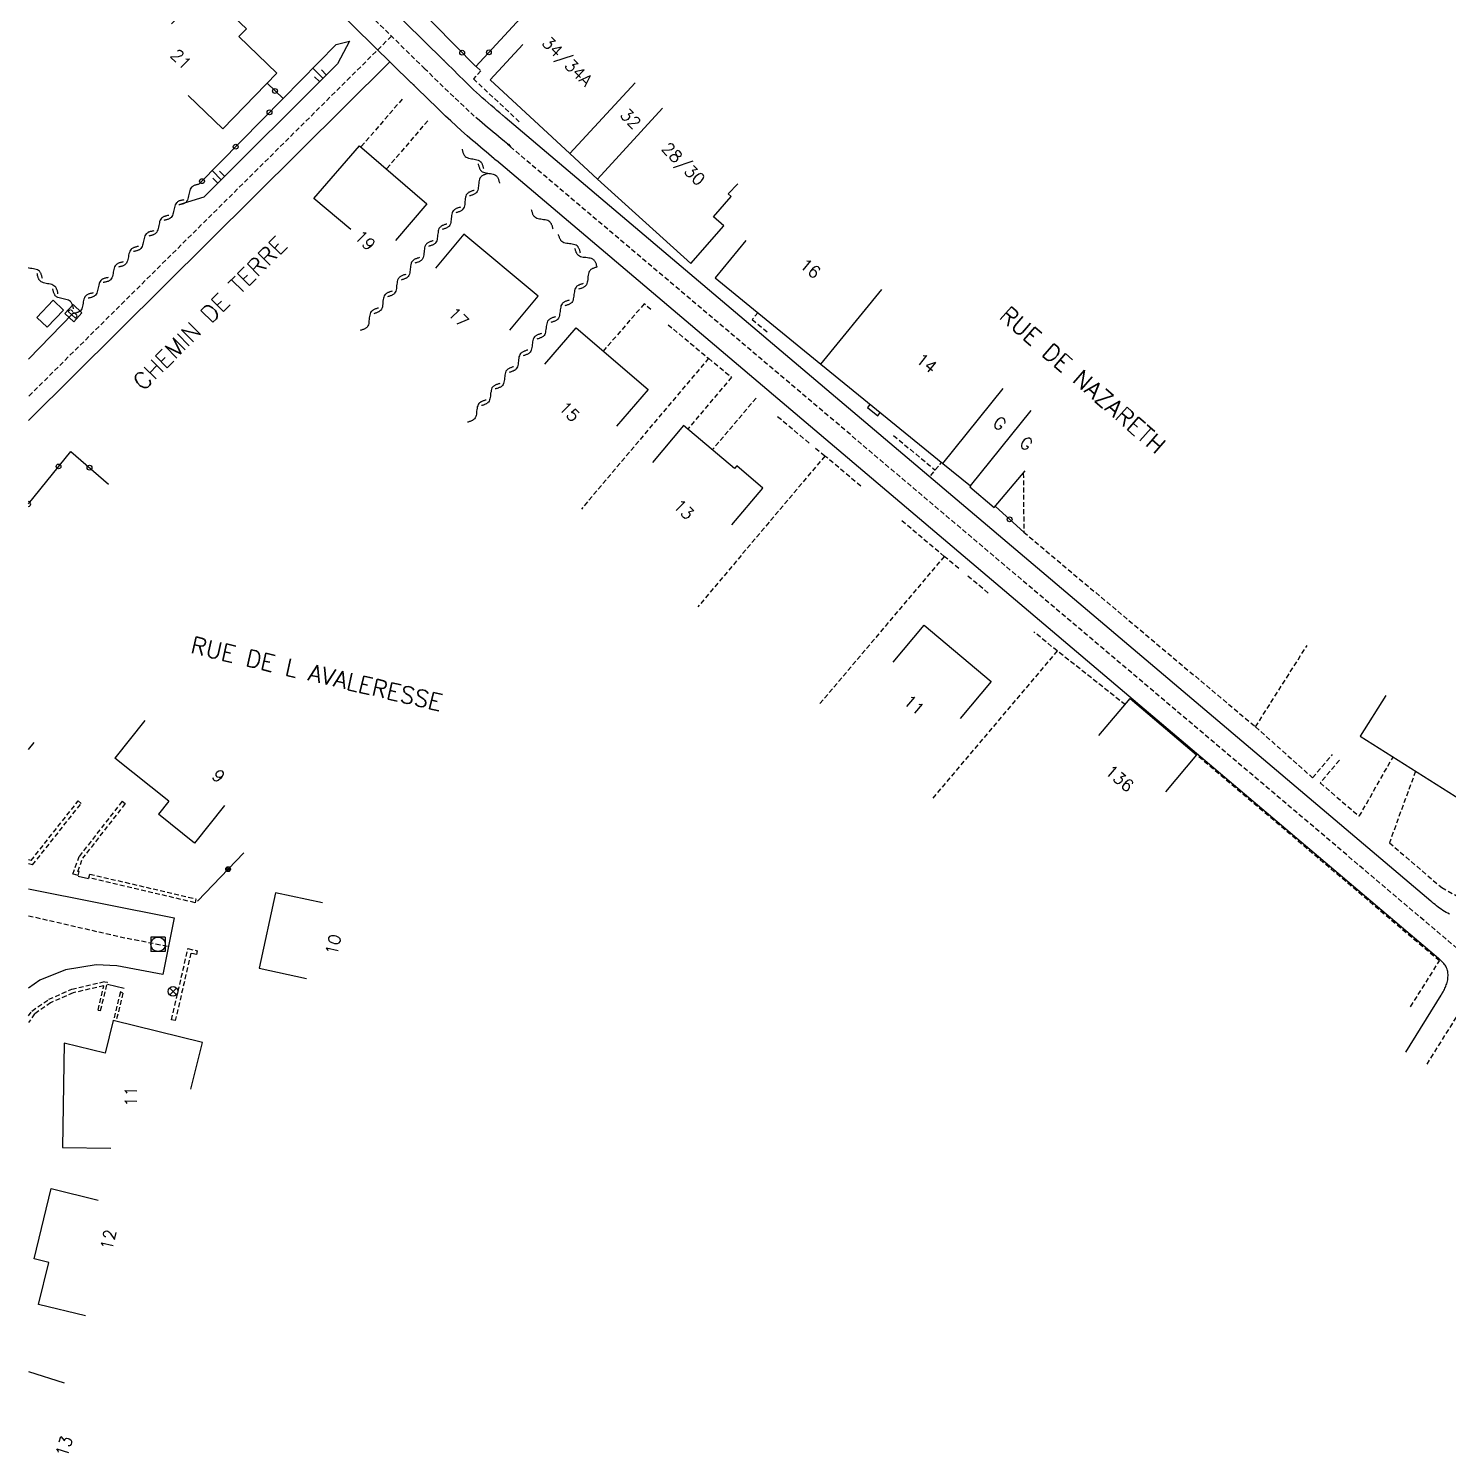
# Model space of a CAD drawing. Header units: millimetres. Extents: x 140000 to 140992, y 128000 to 129000.
# Drawn here: x 140000 to 140147.3, y 128753.3 to 128901.1 of the extents above; entities that cross this region are included whole.
import ezdxf
from ezdxf.enums import TextEntityAlignment as Align

# ---------------------------------------------------------------- set-up
doc = ezdxf.new("R2010")
doc.units = ezdxf.units.MM
doc.linetypes.add('DASHED', pattern=[0.75, 0.5, -0.25])
doc.layers.get('0').update_dxf_attribs({"linetype": 'CONTINUOUS'})
for name, color, linetype in [('W0001', 6, 'DASHED'), ('W0008', 7, 'CONTINUOUS'), ('W0100', 7, 'CONTINUOUS'), ('W0105', 7, 'CONTINUOUS'), ('W0112', 1, 'DASHED'), ('W0211', 2, 'CONTINUOUS'), ('W0310', 3, 'CONTINUOUS'), ('W0322', 7, 'CONTINUOUS'), ('W0420', 7, 'CONTINUOUS'), ('W0469', 7, 'CONTINUOUS'), ('W0471', 7, 'CONTINUOUS'), ('W0989', 7, 'CONTINUOUS'), ('W0991', 7, 'CONTINUOUS'), ('W1102', 7, 'CONTINUOUS')]:
    doc.layers.add(name, color=color, linetype=linetype)
doc.styles.get("Standard").update_dxf_attribs({"font": 'romans.shx', "width": 0.85})

# ---------------------------------------------------------------- blocks, each defined once
blk = doc.blocks.new('T469')
at = {"color": 0, "linetype": 'Continuous', "flags": 128}
for points in [[(-0.35, 0.35), (0.35, -0.35)], [(-0.35, -0.35), (0.35, 0.35)]]:
    blk.add_lwpolyline(points, dxfattribs=at)
at = {"color": 0, "linetype": 'Continuous'}
blk.add_circle((0, 0), 0.5, dxfattribs=at)
blk = doc.blocks.new('T420')
for p, q in [((0.75, 0.75), (-0.75, 0.75)), ((-0.75, 0.75), (-0.75, -0.75)), ((0.75, 0.75), (0.75, -0.75)), ((0.75, -0.75), (-0.75, -0.75))]:
    blk.add_line(p, q)
blk.add_ellipse((0, 0), major_axis=(-0.53, 0.53), ratio=1, start_param=3.926991, end_param=10.210176)
blk = doc.blocks.new('t322o')
at = {"color": 0, "linetype": 'Continuous'}
for radius in [0.25, 0.15]:
    blk.add_circle((0, 0), radius, dxfattribs=at)

msp = doc.modelspace()

# ---------------------------------------------------------------- linework, layer by layer
at = {"layer": 'W0001'}
for p, q in [((140000, 128809.02), (140009.51, 128806.83)), ((140009.51, 128806.83), (140014.54, 128805.84))]:
    msp.add_line(p, q, dxfattribs=at)
for points in [[(140151.09, 128803.2), (140049.69, 128889.09), (140049.92, 128888.97), (140049.89, 128889.01), (140049.89, 128889.02), (140049.86, 128889.06), (140049.84, 128889.07), (140050.02, 128888.83), (140049.77, 128889.08), (140049.78, 128889.07), (140049.72, 128889.12), (140049.59, 128889.21), (140049.34, 128889.41), (140049.06, 128889.64), (140048.78, 128889.88), (140048.5, 128890.12), (140048.22, 128890.35), (140047.94, 128890.59), (140047.64, 128890.84), (140047.36, 128891.06), (140047.08, 128891.3), (140047.08, 128891.3), (140046.8, 128891.55), (140046.25, 128892.02), (140045.74, 128892.49), (140045.19, 128893.01), (140044.64, 128893.52), (140044.13, 128894.01), (140043.55, 128894.55), (140043.03, 128895.04), (140042.5, 128895.57), (140041.95, 128896.1), (140041.42, 128896.63), (140041.39, 128896.66), (140041.31, 128896.75), (140041.25, 128896.79), (140041.22, 128896.82), (140041.19, 128896.85), (140041.16, 128896.88), (140041.13, 128896.91), (140041.11, 128896.92), (140041.06, 128896.95), (140041.06, 128896.95), (140041.13, 128896.9), (140017.67, 128919.98)], [(140037.66, 128900.3), (140000, 128862.91)], [(140170.83, 128834.71), (140145.06, 128793.58)]]:
    msp.add_lwpolyline(points, dxfattribs=at)
at = {"layer": 'W0008'}
for points in [[(140147.44, 128809.18), (140147.27, 128809.27), (140147.09, 128809.36), (140146.91, 128809.46), (140146.75, 128809.57), (140146.58, 128809.69), (140146.41, 128809.8), (140146.25, 128809.92), (140146.09, 128810.05), (140145.94, 128810.17), (140145.78, 128810.3), (140145.75, 128810.33), (140145.72, 128810.35), (140145.69, 128810.37), (140145.67, 128810.4), (140145.64, 128810.42), (140145.61, 128810.45), (140145.59, 128810.47), (140145.56, 128810.49), (140145.53, 128810.52), (140145.5, 128810.54), (140049.47, 128891.86), (140049.45, 128891.88), (140049.42, 128891.91), (140049.39, 128891.92), (140049.38, 128891.95), (140049.34, 128891.97), (140049.33, 128891.99), (140049.3, 128892.01), (140049.27, 128892.03), (140049.25, 128892.05), (140049.22, 128892.08), (140048.91, 128892.34), (140048.61, 128892.59), (140048.3, 128892.86), (140048, 128893.12), (140047.69, 128893.38), (140047.39, 128893.65), (140047.08, 128893.92), (140046.78, 128894.19), (140046.49, 128894.46), (140046.19, 128894.73), (140045.91, 128895.01), (140045.61, 128895.29), (140045.33, 128895.57), (140045.05, 128895.85), (140044.77, 128896.13), (140044.47, 128896.41), (140044.19, 128896.7), (140043.91, 128896.98), (140043.63, 128897.27), (140043.34, 128897.55), (140043.34, 128897.55), (140043.31, 128897.58), (140043.28, 128897.6), (140043.27, 128897.62), (140043.24, 128897.66), (140043.2, 128897.68), (140043.17, 128897.71), (140043.16, 128897.73), (140043.13, 128897.77), (140043.09, 128897.79), (140043.06, 128897.82), (140043.06, 128897.82), (140019.09, 128921.41)], [(140142.92, 128794.86), (140146.56, 128800.77), (140146.56, 128800.77), (140146.58, 128800.79), (140146.59, 128800.81), (140146.61, 128800.84), (140146.63, 128800.87), (140146.64, 128800.89), (140146.66, 128800.92), (140146.67, 128800.95), (140146.69, 128800.97), (140146.7, 128800.99), (140146.72, 128801.02), (140146.72, 128801.02), (140146.78, 128801.13), (140146.84, 128801.25), (140146.91, 128801.36), (140146.95, 128801.48), (140147.02, 128801.59), (140147.06, 128801.72), (140147.11, 128801.84), (140147.16, 128801.96), (140147.19, 128802.09), (140147.22, 128802.22), (140147.25, 128802.36), (140147.27, 128802.5), (140147.28, 128802.64), (140147.3, 128802.79), (140147.3, 128802.93), (140147.28, 128803.07), (140147.27, 128803.21), (140147.24, 128803.34), (140147.2, 128803.48), (140147.14, 128803.6), (140147.14, 128803.6), (140147.09, 128803.7), (140147.05, 128803.78), (140146.99, 128803.87), (140146.92, 128803.95), (140146.86, 128804.04), (140146.78, 128804.12), (140146.7, 128804.2), (140146.64, 128804.27), (140146.56, 128804.34), (140146.49, 128804.42), (140146.47, 128804.44), (140146.45, 128804.45), (140146.44, 128804.47), (140146.41, 128804.49), (140146.39, 128804.51), (140146.38, 128804.52), (140146.36, 128804.54), (140146.34, 128804.55), (140146.33, 128804.57), (140146.31, 128804.59), (140048.55, 128887.39), (140048.52, 128887.41), (140048.5, 128887.43), (140048.47, 128887.45), (140048.45, 128887.47), (140048.42, 128887.48), (140048.41, 128887.51), (140048.39, 128887.52), (140048.36, 128887.55), (140048.34, 128887.56), (140048.31, 128887.59), (140048.03, 128887.82), (140047.75, 128888.06), (140047.47, 128888.3), (140047.19, 128888.54), (140046.91, 128888.77), (140046.63, 128889.02), (140046.34, 128889.26), (140046.06, 128889.49), (140045.78, 128889.73), (140045.5, 128889.98), (140045.5, 128889.98), (140044.94, 128890.48), (140044.38, 128890.99), (140043.83, 128891.51), (140043.28, 128892.02), (140042.74, 128892.54), (140042.19, 128893.07), (140041.64, 128893.59), (140041.11, 128894.12), (140040.56, 128894.65), (140040.03, 128895.18), (140040, 128895.21), (140039.97, 128895.24), (140039.94, 128895.27), (140039.91, 128895.3), (140039.88, 128895.33), (140039.84, 128895.36), (140039.81, 128895.39), (140039.78, 128895.42), (140039.75, 128895.45), (140039.72, 128895.48), (140039.72, 128895.48), (140016.25, 128918.53)], [(140026.41, 128893.83), (140031.92, 128899.44), (140033.31, 128899.8)], [(140000, 128860.41), (140037.5, 128897.65)], [(140004.61, 128871.51), (140000, 128866.77)], [(140000, 128811.82), (140015.13, 128808.78), (140013.94, 128802.9), (140009.15, 128803.82), (140007.02, 128803.92), (140003.84, 128803.41), (140001.18, 128802.32), (140000, 128801.5)]]:
    msp.add_lwpolyline(points, dxfattribs=at)
at = {"layer": 'W0100'}
for p, q in [((140012.08, 128829.28), (140008.96, 128825.37)), ((140014.57, 128820.9), (140008.96, 128825.37)), ((140014.57, 128820.9), (140013.48, 128819.54))]:
    msp.add_line(p, q, dxfattribs=at)
for points in [[(140014.83, 128901.58), (140018.28, 128905.2), (140022.61, 128901.07), (140021.84, 128900.27), (140025.78, 128896.45), (140020.16, 128890.68), (140016.56, 128894.16)], [(140051.28, 128899.43), (140047.89, 128895.76), (140056.16, 128888.12), (140059.05, 128885.45), (140068.72, 128876.72), (140072.16, 128880.62), (140071.08, 128881.56), (140072.92, 128883.66), (140072.59, 128883.95), (140073.59, 128884.98)], [(140033.44, 128880.23), (140029.59, 128883.45), (140034.33, 128888.94), (140041.33, 128882.89), (140038.08, 128879.11)], [(140049.94, 128869.79), (140052.89, 128873.31), (140045.16, 128879.76), (140042.22, 128876.23)], [(140074.42, 128879.09), (140071.25, 128875.23), (140082.2, 128866.27), (140094.86, 128855.95), (140097.75, 128853.65), (140097.67, 128853.52), (140100.19, 128851.37), (140103.42, 128855.19)], [(140002.55, 128872.9), (140003.63, 128871.88), (140001.94, 128870.1), (140000.86, 128871.12), (140002.55, 128872.9)], [(140053.56, 128866.25), (140056.83, 128870.04), (140064.28, 128863.62), (140061.02, 128859.83)], [(140140.83, 128831.89), (140138.16, 128827.66), (140153.94, 128817.68), (140157.52, 128823.34), (140160.95, 128828.71), (140160.95, 128828.71), (140165.69, 128836.16), (140168.28, 128840.4), (140170.06, 128843.27), (140173.11, 128848.08), (140175.95, 128851.31), (140178.78, 128854.49), (140181.86, 128857.93), (140178.13, 128861.27)], [(140072.97, 128849.59), (140076.19, 128853.41), (140073.49, 128855.7), (140073.27, 128855.43), (140067.97, 128859.89), (140064.75, 128856.06)], [(140089.72, 128835.34), (140092.95, 128839.16), (140099.88, 128833.32), (140096.66, 128829.5)], [(140111.06, 128827.73), (140114.3, 128831.55), (140121.2, 128825.7), (140117.97, 128821.88)], [(140000, 128826.26), (140000.59, 128827.01)], [(140020.34, 128820.46), (140017.23, 128816.55), (140013.48, 128819.54)], [(140030.52, 128810.34), (140025.63, 128811.4), (140023.94, 128803.57), (140028.83, 128802.51)], [(140016.85, 128791.01), (140018.04, 128795.86), (140008.78, 128798.14), (140007.94, 128794.74), (140003.69, 128795.8), (140003.54, 128784.95), (140008.54, 128784.88)], [(140005.9, 128767.48), (140001.04, 128768.68), (140002.11, 128773.02), (140000.6, 128773.4), (140002.37, 128780.69), (140007.23, 128779.51)], [(140000, 128761.71), (140003.71, 128760.52)]]:
    msp.add_lwpolyline(points, dxfattribs=at)
at = {"layer": 'W0105'}
for p, q in [((140005.15, 128813.12), (140006.21, 128812.89)), ((140009.91, 128801.46), (140008.19, 128801.89))]:
    msp.add_line(p, q, dxfattribs=at)
msp.add_lwpolyline([(140087.31, 128862.09), (140087.05, 128861.77), (140088.11, 128860.89), (140088.38, 128861.23)], dxfattribs=at)
at = {"layer": 'W0112'}
for p, q in [((140000.27, 128814.74), (140005.15, 128820.93)), ((140005.15, 128820.93), (140005.47, 128820.68)), ((140009.71, 128820.89), (140005.27, 128815.18)), ((140009.71, 128820.89), (140010.02, 128820.65)), ((140000.43, 128814.29), (140005.47, 128820.68)), ((140010.02, 128820.65), (140005.62, 128814.99)), ((140000.27, 128814.74), (140000, 128814.8)), ((140000.43, 128814.29), (140000, 128814.39)), ((140005.16, 128813.2), (140005.26, 128813.59)), ((140006.27, 128812.95), (140006.36, 128813.34)), ((140017.28, 128810.37), (140006.27, 128812.95)), ((140014.84, 128798.22), (140016.55, 128805.6)), ((140016.55, 128805.6), (140017.51, 128805.38)), ((140004.49, 128801.39), (140007.91, 128802.18)), ((140007.22, 128799.23), (140007.83, 128801.75)), ((140007.93, 128802.17), (140008.2, 128802.11)), ((140009.53, 128801.1), (140008.8, 128798.13)), ((140009.8, 128800.97), (140009.09, 128798.06)), ((140009.8, 128800.97), (140009.53, 128801.1))]:
    msp.add_line(p, q, dxfattribs=at)
for points in [[(140046.49, 128897.12), (140046.92, 128896.7), (140046.17, 128895.87), (140046.17, 128895.87), (140050.95, 128891.4)], [(140038.77, 128893.77), (140034.49, 128888.8)], [(140041.42, 128891.52), (140037.13, 128886.52)], [(140064.58, 128871.94), (140063.88, 128872.52), (140059.64, 128867.62)], [(140075.7, 128871.61), (140075.09, 128870.89), (140076.72, 128869.55)], [(140066.36, 128870.36), (140070.56, 128866.87), (140070.56, 128866.87), (140072.95, 128864.91), (140068.41, 128859.52)], [(140070.56, 128866.87), (140057.38, 128851.23)], [(140075.49, 128862.74), (140070.95, 128857.37)], [(140080.99, 128858.08), (140077.56, 128860.95)], [(140089.75, 128858.86), (140094.08, 128855.27)], [(140082.64, 128856.73), (140069.44, 128841.07)], [(140086.36, 128853.59), (140082.64, 128856.73), (140082.64, 128856.73), (140081.59, 128857.55)], [(140093.61, 128854.7), (140094.72, 128856.05)], [(140103.22, 128854.95), (140103.27, 128848.82), (140127.31, 128828.62), (140127.31, 128828.62), (140133.24, 128823.33), (140135.3, 128825.76)], [(140096.53, 128845.05), (140095.02, 128846.31), (140095.02, 128846.31), (140090.59, 128850.02)], [(140095.02, 128846.31), (140082.11, 128831.02)], [(140099.58, 128842.51), (140097.34, 128844.37)], [(140113.81, 128830.9), (140106.74, 128836.5), (140106.74, 128836.5), (140104.31, 128838.48)], [(140106.74, 128836.5), (140093.83, 128821.22)], [(140127.31, 128828.62), (140132.66, 128837.07)], [(140143.41, 128799.57), (140146.39, 128804.33), (140121.2, 128825.7)], [(140136.02, 128825.15), (140134.03, 128822.8), (140138.08, 128819.34), (140141.58, 128825.49)], [(140143.92, 128824.01), (140141.2, 128816.59), (140146.63, 128811.93), (140149.27, 128810.47), (140150.78, 128812.68)], [(140005.16, 128813.2), (140004.6, 128813.33), (140005.27, 128815.18)], [(140005.26, 128813.59), (140005.13, 128813.62), (140005.62, 128814.99)], [(140006.36, 128813.34), (140017.37, 128810.76), (140017.28, 128810.37)], [(140016.85, 128805.12), (140015.23, 128798.13), (140014.84, 128798.22)], [(140017.51, 128805.38), (140017.42, 128804.99), (140016.85, 128805.12)], [(140007.83, 128801.75), (140004.62, 128801.01), (140002.3, 128799.99), (140000.64, 128798.83), (140000, 128797.93)], [(140007.22, 128799.23), (140007.48, 128799.17), (140008.2, 128802.11)], [(140000, 128798.61), (140000.36, 128799.12), (140002.1, 128800.34), (140004.49, 128801.39)]]:
    msp.add_lwpolyline(points, dxfattribs=at)
at = {"layer": 'W0211'}
for points in [[(140033.31, 128899.8), (140032.05, 128897.45), (140018.2, 128883.59), (140015.59, 128882.79)], [(140030.55, 128895.94), (140029.53, 128896.95)], [(140030.89, 128896.29), (140030.39, 128896.8)], [(140030.19, 128895.59), (140029.69, 128896.09)], [(140020, 128885.4), (140019.08, 128886.32)], [(140020.36, 128885.75), (140019.83, 128886.28)], [(140019.66, 128885.05), (140019.13, 128885.58)]]:
    msp.add_lwpolyline(points, dxfattribs=at)
at = {"layer": 'W0310'}
for points in [[(140044.99, 128888.58), (140045, 128888.51), (140045.02, 128888.43), (140045.03, 128888.36), (140045.06, 128888.29), (140045.08, 128888.22), (140045.11, 128888.15), (140045.13, 128888.09), (140045.16, 128888.02), (140045.19, 128887.97), (140045.24, 128887.91), (140045.27, 128887.87), (140045.31, 128887.82), (140045.42, 128887.75), (140045.53, 128887.7), (140045.67, 128887.65), (140045.81, 128887.62), (140045.95, 128887.59), (140046.09, 128887.57), (140046.25, 128887.55), (140046.39, 128887.52), (140046.53, 128887.48), (140046.66, 128887.45), (140046.78, 128887.38), (140046.88, 128887.31), (140046.92, 128887.27), (140046.95, 128887.22), (140047, 128887.16), (140047.03, 128887.11), (140047.06, 128887.05), (140047.08, 128886.98), (140047.11, 128886.91), (140047.13, 128886.85), (140047.14, 128886.78), (140047.17, 128886.71), (140047.19, 128886.63), (140047.2, 128886.56)], [(140047.66, 128886.05), (140047.58, 128886.02), (140047.52, 128886.01), (140047.44, 128885.98), (140047.38, 128885.95), (140047.31, 128885.93), (140047.24, 128885.91), (140047.17, 128885.87), (140047.13, 128885.84), (140047.06, 128885.8), (140047.02, 128885.77), (140046.97, 128885.73), (140046.92, 128885.68), (140046.84, 128885.56), (140046.8, 128885.45), (140046.77, 128885.32), (140046.74, 128885.18), (140046.72, 128885.03), (140046.7, 128884.88), (140046.69, 128884.73), (140046.67, 128884.59), (140046.66, 128884.45), (140046.63, 128884.32), (140046.56, 128884.2), (140046.5, 128884.09), (140046.45, 128884.05), (140046.41, 128884.01), (140046.36, 128883.97), (140046.3, 128883.93), (140046.25, 128883.9), (140046.19, 128883.87), (140046.11, 128883.84), (140046.05, 128883.81), (140045.99, 128883.79), (140045.91, 128883.77), (140045.84, 128883.74), (140045.77, 128883.72)], [(140046.66, 128887.06), (140046.67, 128886.99), (140046.69, 128886.91), (140046.72, 128886.84), (140046.74, 128886.77), (140046.75, 128886.71), (140046.78, 128886.64), (140046.8, 128886.58), (140046.83, 128886.52), (140046.86, 128886.46), (140046.91, 128886.41), (140046.94, 128886.36), (140046.99, 128886.31), (140047.08, 128886.24), (140047.2, 128886.18), (140047.33, 128886.14), (140047.47, 128886.11), (140047.61, 128886.08), (140047.77, 128886.05), (140047.92, 128886.04), (140048.06, 128886.01), (140048.2, 128885.98), (140048.33, 128885.94), (140048.45, 128885.87), (140048.55, 128885.8), (140048.59, 128885.76), (140048.63, 128885.71), (140048.67, 128885.66), (140048.7, 128885.6), (140048.74, 128885.54), (140048.75, 128885.48), (140048.78, 128885.41), (140048.8, 128885.34), (140048.81, 128885.27), (140048.84, 128885.2), (140048.86, 128885.12), (140048.88, 128885.05)], [(140017.69, 128884.94), (140017.61, 128884.91), (140017.55, 128884.91), (140017.47, 128884.89), (140017.39, 128884.87), (140017.33, 128884.85), (140017.27, 128884.83), (140017.19, 128884.8), (140017.13, 128884.78), (140017.08, 128884.75), (140017.02, 128884.71), (140016.97, 128884.67), (140016.92, 128884.63), (140016.84, 128884.53), (140016.78, 128884.42), (140016.74, 128884.29), (140016.7, 128884.16), (140016.67, 128884.01), (140016.64, 128883.86), (140016.61, 128883.72), (140016.58, 128883.57), (140016.55, 128883.44), (140016.5, 128883.3), (140016.44, 128883.2), (140016.36, 128883.09), (140016.31, 128883.05), (140016.27, 128883.02), (140016.2, 128882.98), (140016.16, 128882.95), (140016.09, 128882.92), (140016.02, 128882.9), (140015.95, 128882.87), (140015.89, 128882.86), (140015.81, 128882.84), (140015.74, 128882.82), (140015.67, 128882.8), (140015.59, 128882.79)], [(140016.13, 128883.33), (140016.05, 128883.3), (140015.99, 128883.3), (140015.91, 128883.28), (140015.83, 128883.26), (140015.77, 128883.24), (140015.7, 128883.22), (140015.63, 128883.2), (140015.56, 128883.17), (140015.52, 128883.14), (140015.45, 128883.1), (140015.41, 128883.06), (140015.36, 128883.02), (140015.28, 128882.92), (140015.22, 128882.81), (140015.17, 128882.68), (140015.14, 128882.54), (140015.11, 128882.4), (140015.08, 128882.25), (140015.05, 128882.1), (140015.02, 128881.95), (140014.99, 128881.82), (140014.94, 128881.69), (140014.88, 128881.58), (140014.8, 128881.48), (140014.75, 128881.44), (140014.7, 128881.4), (140014.64, 128881.37), (140014.59, 128881.34), (140014.53, 128881.3), (140014.45, 128881.28), (140014.39, 128881.27), (140014.33, 128881.24), (140014.25, 128881.23), (140014.17, 128881.21), (140014.11, 128881.2), (140014.03, 128881.18)], [(140046.24, 128884.3), (140046.16, 128884.28), (140046.09, 128884.27), (140046.02, 128884.24), (140045.95, 128884.21), (140045.89, 128884.19), (140045.81, 128884.16), (140045.75, 128884.13), (140045.7, 128884.1), (140045.64, 128884.06), (140045.59, 128884.02), (140045.55, 128883.98), (140045.5, 128883.94), (140045.42, 128883.83), (140045.38, 128883.7), (140045.34, 128883.58), (140045.31, 128883.43), (140045.3, 128883.29), (140045.28, 128883.13), (140045.27, 128882.98), (140045.27, 128882.84), (140045.24, 128882.7), (140045.2, 128882.57), (140045.14, 128882.45), (140045.08, 128882.34), (140045.03, 128882.3), (140044.99, 128882.26), (140044.94, 128882.22), (140044.88, 128882.18), (140044.83, 128882.15), (140044.77, 128882.12), (140044.69, 128882.09), (140044.63, 128882.07), (140044.56, 128882.05), (140044.49, 128882.02), (140044.42, 128882), (140044.34, 128881.98)], [(140014.55, 128881.71), (140014.47, 128881.7), (140014.41, 128881.68), (140014.33, 128881.66), (140014.25, 128881.64), (140014.19, 128881.62), (140014.13, 128881.6), (140014.06, 128881.58), (140014, 128881.55), (140013.95, 128881.52), (140013.89, 128881.49), (140013.84, 128881.45), (140013.8, 128881.41), (140013.72, 128881.32), (140013.66, 128881.2), (140013.61, 128881.08), (140013.58, 128880.94), (140013.55, 128880.8), (140013.52, 128880.65), (140013.49, 128880.5), (140013.45, 128880.35), (140013.41, 128880.21), (140013.36, 128880.09), (140013.3, 128879.97), (140013.22, 128879.87), (140013.17, 128879.83), (140013.13, 128879.79), (140013.06, 128879.76), (140013.02, 128879.73), (140012.95, 128879.7), (140012.89, 128879.67), (140012.83, 128879.65), (140012.75, 128879.63), (140012.69, 128879.61), (140012.61, 128879.59), (140012.55, 128879.58), (140012.47, 128879.56)], [(140044.81, 128882.55), (140044.74, 128882.53), (140044.67, 128882.52), (140044.59, 128882.49), (140044.53, 128882.46), (140044.47, 128882.44), (140044.39, 128882.41), (140044.33, 128882.38), (140044.28, 128882.35), (140044.22, 128882.31), (140044.17, 128882.27), (140044.13, 128882.23), (140044.08, 128882.19), (140044, 128882.07), (140043.95, 128881.96), (140043.92, 128881.83), (140043.89, 128881.69), (140043.88, 128881.54), (140043.86, 128881.39), (140043.84, 128881.24), (140043.83, 128881.1), (140043.81, 128880.96), (140043.78, 128880.83), (140043.72, 128880.7), (140043.66, 128880.6), (140043.61, 128880.55), (140043.56, 128880.52), (140043.52, 128880.48), (140043.45, 128880.44), (140043.41, 128880.41), (140043.34, 128880.37), (140043.27, 128880.35), (140043.2, 128880.33), (140043.14, 128880.3), (140043.06, 128880.28), (140043, 128880.26), (140042.92, 128880.23)], [(140054.44, 128880.28), (140054.42, 128880.35), (140054.41, 128880.43), (140054.38, 128880.5), (140054.36, 128880.57), (140054.33, 128880.64), (140054.31, 128880.7), (140054.28, 128880.77), (140054.25, 128880.83), (140054.22, 128880.88), (140054.17, 128880.94), (140054.14, 128880.98), (140054.09, 128881.03), (140053.99, 128881.1), (140053.88, 128881.16), (140053.75, 128881.2), (140053.61, 128881.23), (140053.45, 128881.26), (140053.31, 128881.28), (140053.16, 128881.3), (140053.02, 128881.33), (140052.88, 128881.36), (140052.75, 128881.4), (140052.63, 128881.46), (140052.53, 128881.53), (140052.49, 128881.58), (140052.45, 128881.62), (140052.41, 128881.68), (140052.38, 128881.73), (140052.34, 128881.8), (140052.33, 128881.86), (140052.3, 128881.93), (140052.28, 128881.99), (140052.27, 128882.06), (140052.24, 128882.13), (140052.22, 128882.21), (140052.2, 128882.28)], [(140012.99, 128880.1), (140012.91, 128880.08), (140012.84, 128880.07), (140012.77, 128880.05), (140012.69, 128880.03), (140012.63, 128880.02), (140012.56, 128879.99), (140012.49, 128879.97), (140012.42, 128879.95), (140012.38, 128879.91), (140012.31, 128879.87), (140012.27, 128879.84), (140012.22, 128879.8), (140012.14, 128879.7), (140012.08, 128879.59), (140012.03, 128879.45), (140012, 128879.32), (140011.97, 128879.17), (140011.94, 128879.02), (140011.91, 128878.88), (140011.88, 128878.73), (140011.84, 128878.6), (140011.8, 128878.47), (140011.74, 128878.36), (140011.66, 128878.26), (140011.61, 128878.22), (140011.56, 128878.18), (140011.5, 128878.14), (140011.45, 128878.11), (140011.39, 128878.09), (140011.31, 128878.06), (140011.25, 128878.04), (140011.19, 128878.02), (140011.11, 128878), (140011.03, 128877.98), (140010.97, 128877.97), (140010.89, 128877.95)], [(140043.41, 128880.81), (140043.33, 128880.79), (140043.27, 128880.77), (140043.19, 128880.75), (140043.13, 128880.72), (140043.06, 128880.7), (140042.99, 128880.67), (140042.92, 128880.64), (140042.88, 128880.61), (140042.81, 128880.57), (140042.77, 128880.53), (140042.72, 128880.49), (140042.67, 128880.45), (140042.59, 128880.33), (140042.55, 128880.21), (140042.52, 128880.09), (140042.49, 128879.94), (140042.47, 128879.8), (140042.45, 128879.64), (140042.44, 128879.49), (140042.42, 128879.35), (140042.39, 128879.21), (140042.36, 128879.08), (140042.3, 128878.96), (140042.24, 128878.85), (140042.19, 128878.8), (140042.14, 128878.77), (140042.09, 128878.73), (140042.03, 128878.69), (140041.99, 128878.66), (140041.92, 128878.62), (140041.84, 128878.6), (140041.78, 128878.58), (140041.72, 128878.55), (140041.64, 128878.53), (140041.58, 128878.51), (140041.5, 128878.48)], [(140041.99, 128879.07), (140041.91, 128879.05), (140041.84, 128879.02), (140041.78, 128879.01), (140041.7, 128878.98), (140041.64, 128878.95), (140041.56, 128878.92), (140041.5, 128878.89), (140041.45, 128878.86), (140041.39, 128878.82), (140041.34, 128878.78), (140041.3, 128878.74), (140041.25, 128878.7), (140041.19, 128878.6), (140041.14, 128878.48), (140041.09, 128878.34), (140041.08, 128878.2), (140041.06, 128878.05), (140041.05, 128877.91), (140041.03, 128877.76), (140041.02, 128877.61), (140040.99, 128877.47), (140040.95, 128877.34), (140040.89, 128877.21), (140040.83, 128877.11), (140040.78, 128877.06), (140040.74, 128877.02), (140040.69, 128876.98), (140040.63, 128876.95), (140040.58, 128876.91), (140040.52, 128876.88), (140040.44, 128876.86), (140040.38, 128876.84), (140040.31, 128876.81), (140040.24, 128876.79), (140040.17, 128876.77), (140040.09, 128876.74)], [(140057.28, 128877.8), (140057.25, 128877.87), (140057.25, 128877.95), (140057.22, 128878.02), (140057.19, 128878.09), (140057.17, 128878.16), (140057.14, 128878.22), (140057.11, 128878.28), (140057.08, 128878.34), (140057.05, 128878.4), (140057.02, 128878.45), (140056.97, 128878.5), (140056.92, 128878.54), (140056.81, 128878.61), (140056.69, 128878.66), (140056.56, 128878.7), (140056.42, 128878.73), (140056.28, 128878.74), (140056.13, 128878.76), (140055.99, 128878.78), (140055.84, 128878.8), (140055.7, 128878.83), (140055.56, 128878.87), (140055.45, 128878.92), (140055.34, 128878.99), (140055.3, 128879.03), (140055.25, 128879.09), (140055.22, 128879.13), (140055.19, 128879.2), (140055.16, 128879.25), (140055.13, 128879.31), (140055.09, 128879.38), (140055.08, 128879.45), (140055.05, 128879.52), (140055.03, 128879.59), (140055, 128879.66), (140054.99, 128879.73)], [(140011.42, 128878.49), (140011.34, 128878.47), (140011.28, 128878.46), (140011.2, 128878.45), (140011.13, 128878.42), (140011.06, 128878.41), (140011, 128878.38), (140010.92, 128878.36), (140010.88, 128878.34), (140010.81, 128878.3), (140010.75, 128878.27), (140010.7, 128878.23), (140010.66, 128878.19), (140010.58, 128878.09), (140010.52, 128877.98), (140010.47, 128877.84), (140010.42, 128877.7), (140010.39, 128877.56), (140010.38, 128877.41), (140010.34, 128877.27), (140010.31, 128877.12), (140010.27, 128876.98), (140010.22, 128876.85), (140010.16, 128876.74), (140010.08, 128876.64), (140010.03, 128876.6), (140009.99, 128876.56), (140009.92, 128876.53), (140009.88, 128876.5), (140009.81, 128876.48), (140009.75, 128876.45), (140009.69, 128876.43), (140009.61, 128876.41), (140009.55, 128876.39), (140009.47, 128876.37), (140009.41, 128876.36), (140009.33, 128876.34)], [(140040.56, 128877.32), (140040.49, 128877.3), (140040.42, 128877.28), (140040.34, 128877.26), (140040.28, 128877.23), (140040.22, 128877.2), (140040.14, 128877.18), (140040.08, 128877.15), (140040.03, 128877.12), (140039.97, 128877.08), (140039.92, 128877.04), (140039.88, 128877), (140039.83, 128876.95), (140039.75, 128876.84), (140039.7, 128876.73), (140039.67, 128876.59), (140039.64, 128876.45), (140039.63, 128876.3), (140039.61, 128876.16), (140039.59, 128876.01), (140039.58, 128875.87), (140039.56, 128875.73), (140039.53, 128875.59), (140039.47, 128875.48), (140039.41, 128875.37), (140039.36, 128875.32), (140039.31, 128875.28), (140039.27, 128875.24), (140039.2, 128875.2), (140039.16, 128875.17), (140039.09, 128875.14), (140039.02, 128875.11), (140038.95, 128875.09), (140038.89, 128875.06), (140038.81, 128875.04), (140038.75, 128875.02), (140038.67, 128874.99)], [(140059, 128876.35), (140058.97, 128876.42), (140058.95, 128876.5), (140058.94, 128876.57), (140058.92, 128876.64), (140058.89, 128876.7), (140058.86, 128876.77), (140058.83, 128876.84), (140058.8, 128876.89), (140058.77, 128876.95), (140058.74, 128877), (140058.69, 128877.05), (140058.64, 128877.09), (140058.55, 128877.17), (140058.42, 128877.22), (140058.28, 128877.25), (140058.14, 128877.28), (140058, 128877.3), (140057.84, 128877.32), (140057.7, 128877.34), (140057.56, 128877.35), (140057.42, 128877.38), (140057.28, 128877.41), (140057.17, 128877.47), (140057.06, 128877.54), (140057.02, 128877.58), (140056.97, 128877.63), (140056.94, 128877.68), (140056.91, 128877.74), (140056.88, 128877.8), (140056.84, 128877.86), (140056.81, 128877.93), (140056.8, 128877.99), (140056.77, 128878.06), (140056.75, 128878.13), (140056.72, 128878.21), (140056.7, 128878.28)], [(140001.44, 128875.14), (140001.42, 128875.21), (140001.41, 128875.29), (140001.39, 128875.36), (140001.38, 128875.44), (140001.36, 128875.5), (140001.33, 128875.57), (140001.31, 128875.63), (140001.28, 128875.7), (140001.25, 128875.76), (140001.22, 128875.81), (140001.19, 128875.86), (140001.14, 128875.91), (140001.05, 128875.98), (140000.92, 128876.05), (140000.8, 128876.09), (140000.66, 128876.13), (140000.52, 128876.16), (140000.36, 128876.19), (140000.22, 128876.21), (140000.08, 128876.24), (140000, 128876.26)], [(140003.06, 128873.57), (140003.05, 128873.64), (140003.03, 128873.72), (140003.02, 128873.79), (140003, 128873.86), (140002.97, 128873.93), (140002.95, 128874), (140002.92, 128874.06), (140002.89, 128874.12), (140002.86, 128874.19), (140002.83, 128874.24), (140002.8, 128874.29), (140002.75, 128874.34), (140002.64, 128874.41), (140002.53, 128874.47), (140002.41, 128874.52), (140002.27, 128874.55), (140002.11, 128874.59), (140001.97, 128874.61), (140001.83, 128874.64), (140001.69, 128874.67), (140001.55, 128874.71), (140001.42, 128874.76), (140001.3, 128874.82), (140001.2, 128874.9), (140001.16, 128874.95), (140001.13, 128874.99), (140001.09, 128875.05), (140001.06, 128875.11), (140001.03, 128875.17), (140001.02, 128875.23), (140000.99, 128875.3), (140000.97, 128875.37), (140000.95, 128875.45), (140000.94, 128875.52), (140000.92, 128875.59), (140000.91, 128875.66)], [(140009.84, 128876.87), (140009.77, 128876.86), (140009.7, 128876.84), (140009.63, 128876.83), (140009.56, 128876.81), (140009.49, 128876.79), (140009.42, 128876.77), (140009.34, 128876.75), (140009.28, 128876.72), (140009.24, 128876.69), (140009.17, 128876.66), (140009.13, 128876.62), (140009.08, 128876.58), (140009, 128876.48), (140008.94, 128876.37), (140008.89, 128876.23), (140008.86, 128876.1), (140008.83, 128875.95), (140008.8, 128875.8), (140008.77, 128875.66), (140008.74, 128875.52), (140008.7, 128875.37), (140008.66, 128875.24), (140008.59, 128875.13), (140008.52, 128875.03), (140008.47, 128874.99), (140008.42, 128874.95), (140008.36, 128874.91), (140008.31, 128874.88), (140008.25, 128874.86), (140008.17, 128874.84), (140008.11, 128874.81), (140008.05, 128874.8), (140007.97, 128874.77), (140007.89, 128874.76), (140007.83, 128874.74), (140007.75, 128874.73)], [(140039.14, 128875.58), (140039.06, 128875.55), (140039, 128875.53), (140038.94, 128875.52), (140038.86, 128875.49), (140038.8, 128875.46), (140038.72, 128875.43), (140038.66, 128875.4), (140038.61, 128875.37), (140038.55, 128875.33), (140038.5, 128875.29), (140038.45, 128875.25), (140038.41, 128875.2), (140038.34, 128875.11), (140038.3, 128874.98), (140038.25, 128874.85), (140038.24, 128874.71), (140038.22, 128874.56), (140038.2, 128874.41), (140038.19, 128874.27), (140038.17, 128874.12), (140038.14, 128873.98), (140038.11, 128873.84), (140038.05, 128873.72), (140037.99, 128873.62), (140037.94, 128873.57), (140037.89, 128873.53), (140037.84, 128873.49), (140037.78, 128873.45), (140037.74, 128873.42), (140037.67, 128873.39), (140037.59, 128873.37), (140037.53, 128873.34), (140037.47, 128873.32), (140037.39, 128873.3), (140037.33, 128873.27), (140037.25, 128873.25)], [(140059, 128876.35), (140058.92, 128876.33), (140058.86, 128876.31), (140058.8, 128876.29), (140058.72, 128876.27), (140058.66, 128876.24), (140058.58, 128876.21), (140058.52, 128876.18), (140058.47, 128876.15), (140058.41, 128876.12), (140058.36, 128876.08), (140058.31, 128876.04), (140058.27, 128875.99), (140058.19, 128875.89), (140058.14, 128875.77), (140058.09, 128875.63), (140058.08, 128875.49), (140058.05, 128875.34), (140058.03, 128875.2), (140058.02, 128875.05), (140057.99, 128874.89), (140057.97, 128874.77), (140057.94, 128874.63), (140057.89, 128874.51), (140057.81, 128874.41), (140057.77, 128874.36), (140057.72, 128874.32), (140057.67, 128874.28), (140057.61, 128874.25), (140057.56, 128874.22), (140057.5, 128874.19), (140057.42, 128874.16), (140057.36, 128874.13), (140057.3, 128874.11), (140057.22, 128874.09), (140057.16, 128874.07), (140057.08, 128874.05)], [(140008.28, 128875.27), (140008.2, 128875.24), (140008.14, 128875.23), (140008.06, 128875.22), (140007.99, 128875.2), (140007.92, 128875.18), (140007.86, 128875.16), (140007.78, 128875.13), (140007.72, 128875.11), (140007.67, 128875.08), (140007.61, 128875.04), (140007.56, 128875), (140007.52, 128874.96), (140007.44, 128874.86), (140007.38, 128874.75), (140007.33, 128874.62), (140007.3, 128874.48), (140007.27, 128874.34), (140007.24, 128874.19), (140007.2, 128874.05), (140007.17, 128873.9), (140007.14, 128873.77), (140007.09, 128873.63), (140007.03, 128873.52), (140006.95, 128873.42), (140006.91, 128873.38), (140006.86, 128873.34), (140006.8, 128873.3), (140006.75, 128873.27), (140006.69, 128873.25), (140006.61, 128873.23), (140006.55, 128873.2), (140006.49, 128873.19), (140006.41, 128873.16), (140006.33, 128873.15), (140006.27, 128873.13), (140006.19, 128873.12)], [(140057.56, 128874.62), (140057.49, 128874.61), (140057.41, 128874.58), (140057.34, 128874.56), (140057.27, 128874.54), (140057.2, 128874.52), (140057.14, 128874.48), (140057.08, 128874.46), (140057.02, 128874.43), (140056.95, 128874.39), (140056.91, 128874.35), (140056.86, 128874.31), (140056.81, 128874.27), (140056.75, 128874.16), (140056.7, 128874.05), (140056.66, 128873.91), (140056.64, 128873.77), (140056.61, 128873.62), (140056.59, 128873.48), (140056.58, 128873.33), (140056.56, 128873.18), (140056.53, 128873.04), (140056.5, 128872.91), (140056.44, 128872.78), (140056.38, 128872.68), (140056.33, 128872.63), (140056.28, 128872.59), (140056.24, 128872.55), (140056.17, 128872.52), (140056.13, 128872.49), (140056.06, 128872.46), (140055.99, 128872.43), (140055.92, 128872.41), (140055.86, 128872.38), (140055.78, 128872.36), (140055.72, 128872.34), (140055.64, 128872.32)], [(140004.67, 128872.01), (140004.66, 128872.08), (140004.64, 128872.16), (140004.63, 128872.23), (140004.61, 128872.3), (140004.58, 128872.37), (140004.56, 128872.43), (140004.53, 128872.49), (140004.5, 128872.55), (140004.47, 128872.62), (140004.44, 128872.67), (140004.41, 128872.72), (140004.36, 128872.77), (140004.27, 128872.84), (140004.14, 128872.91), (140004.02, 128872.95), (140003.88, 128872.98), (140003.74, 128873.02), (140003.59, 128873.05), (140003.45, 128873.08), (140003.31, 128873.11), (140003.17, 128873.14), (140003.05, 128873.19), (140002.92, 128873.25), (140002.83, 128873.33), (140002.78, 128873.37), (140002.75, 128873.42), (140002.72, 128873.48), (140002.69, 128873.54), (140002.66, 128873.6), (140002.63, 128873.66), (140002.61, 128873.73), (140002.58, 128873.8), (140002.56, 128873.87), (140002.55, 128873.95), (140002.53, 128874.02), (140002.52, 128874.09)], [(140006.7, 128873.66), (140006.63, 128873.63), (140006.56, 128873.62), (140006.49, 128873.61), (140006.41, 128873.59), (140006.34, 128873.57), (140006.28, 128873.55), (140006.2, 128873.52), (140006.14, 128873.5), (140006.09, 128873.47), (140006.03, 128873.43), (140005.99, 128873.39), (140005.94, 128873.35), (140005.86, 128873.25), (140005.8, 128873.14), (140005.75, 128873.01), (140005.72, 128872.87), (140005.69, 128872.73), (140005.66, 128872.58), (140005.63, 128872.43), (140005.59, 128872.28), (140005.56, 128872.15), (140005.52, 128872.02), (140005.45, 128871.91), (140005.38, 128871.8), (140005.33, 128871.77), (140005.28, 128871.73), (140005.22, 128871.7), (140005.17, 128871.66), (140005.11, 128871.63), (140005.03, 128871.61), (140004.97, 128871.59), (140004.91, 128871.57), (140004.83, 128871.55), (140004.75, 128871.54), (140004.69, 128871.52), (140004.61, 128871.51)], [(140037.72, 128873.83), (140037.64, 128873.8), (140037.58, 128873.79), (140037.5, 128873.77), (140037.44, 128873.73), (140037.38, 128873.71), (140037.3, 128873.69), (140037.24, 128873.66), (140037.19, 128873.62), (140037.13, 128873.59), (140037.08, 128873.55), (140037.03, 128873.51), (140036.99, 128873.46), (140036.91, 128873.34), (140036.86, 128873.23), (140036.83, 128873.1), (140036.8, 128872.96), (140036.78, 128872.81), (140036.77, 128872.66), (140036.75, 128872.52), (140036.74, 128872.37), (140036.72, 128872.23), (140036.69, 128872.1), (140036.63, 128871.98), (140036.56, 128871.87), (140036.52, 128871.83), (140036.47, 128871.79), (140036.42, 128871.75), (140036.36, 128871.71), (140036.31, 128871.68), (140036.25, 128871.65), (140036.17, 128871.62), (140036.11, 128871.59), (140036.05, 128871.57), (140035.97, 128871.55), (140035.91, 128871.52), (140035.83, 128871.5)], [(140056.11, 128872.9), (140056.03, 128872.87), (140055.97, 128872.86), (140055.89, 128872.84), (140055.83, 128872.81), (140055.77, 128872.79), (140055.69, 128872.76), (140055.63, 128872.73), (140055.58, 128872.7), (140055.52, 128872.66), (140055.47, 128872.62), (140055.42, 128872.59), (140055.38, 128872.54), (140055.3, 128872.43), (140055.25, 128872.31), (140055.22, 128872.18), (140055.19, 128872.04), (140055.17, 128871.89), (140055.16, 128871.74), (140055.14, 128871.59), (140055.11, 128871.44), (140055.09, 128871.3), (140055.06, 128871.18), (140055, 128871.05), (140054.94, 128870.95), (140054.89, 128870.91), (140054.84, 128870.87), (140054.8, 128870.83), (140054.74, 128870.79), (140054.67, 128870.76), (140054.61, 128870.73), (140054.55, 128870.7), (140054.49, 128870.68), (140054.41, 128870.66), (140054.33, 128870.63), (140054.27, 128870.62), (140054.19, 128870.59)], [(140036.3, 128872.09), (140036.22, 128872.06), (140036.16, 128872.05), (140036.08, 128872.02), (140036.02, 128871.99), (140035.95, 128871.97), (140035.88, 128871.95), (140035.81, 128871.91), (140035.77, 128871.88), (140035.7, 128871.84), (140035.66, 128871.8), (140035.61, 128871.77), (140035.56, 128871.72), (140035.49, 128871.61), (140035.44, 128871.48), (140035.41, 128871.36), (140035.38, 128871.21), (140035.36, 128871.07), (140035.34, 128870.91), (140035.33, 128870.77), (140035.33, 128870.62), (140035.3, 128870.48), (140035.27, 128870.35), (140035.2, 128870.23), (140035.14, 128870.12), (140035.09, 128870.08), (140035.05, 128870.04), (140035, 128870), (140034.94, 128869.96), (140034.89, 128869.93), (140034.83, 128869.9), (140034.75, 128869.87), (140034.69, 128869.85), (140034.63, 128869.83), (140034.55, 128869.8), (140034.49, 128869.78), (140034.41, 128869.76)], [(140054.67, 128871.17), (140054.59, 128871.15), (140054.53, 128871.13), (140054.47, 128871.11), (140054.39, 128871.09), (140054.33, 128871.06), (140054.25, 128871.03), (140054.19, 128871), (140054.14, 128870.97), (140054.08, 128870.94), (140054.03, 128870.9), (140053.99, 128870.86), (140053.94, 128870.81), (140053.86, 128870.71), (140053.81, 128870.59), (140053.77, 128870.45), (140053.75, 128870.31), (140053.72, 128870.16), (140053.7, 128870.02), (140053.69, 128869.87), (140053.66, 128869.71), (140053.64, 128869.59), (140053.61, 128869.45), (140053.56, 128869.33), (140053.49, 128869.23), (140053.44, 128869.18), (140053.39, 128869.14), (140053.34, 128869.1), (140053.28, 128869.07), (140053.24, 128869.04), (140053.17, 128869.01), (140053.09, 128868.98), (140053.03, 128868.95), (140052.97, 128868.93), (140052.89, 128868.91), (140052.83, 128868.89), (140052.75, 128868.87)], [(140053.24, 128869.45), (140053.16, 128869.42), (140053.09, 128869.41), (140053.03, 128869.38), (140052.95, 128869.36), (140052.89, 128869.34), (140052.81, 128869.3), (140052.75, 128869.27), (140052.7, 128869.24), (140052.64, 128869.21), (140052.59, 128869.17), (140052.55, 128869.13), (140052.5, 128869.09), (140052.42, 128868.98), (140052.38, 128868.86), (140052.33, 128868.73), (140052.31, 128868.59), (140052.28, 128868.44), (140052.27, 128868.29), (140052.25, 128868.14), (140052.22, 128867.98), (140052.2, 128867.86), (140052.17, 128867.73), (140052.13, 128867.6), (140052.05, 128867.5), (140052, 128867.45), (140051.95, 128867.41), (140051.91, 128867.37), (140051.84, 128867.34), (140051.8, 128867.31), (140051.74, 128867.28), (140051.66, 128867.25), (140051.59, 128867.23), (140051.53, 128867.2), (140051.45, 128867.18), (140051.39, 128867.16), (140051.31, 128867.14)], [(140051.8, 128867.72), (140051.72, 128867.7), (140051.64, 128867.67), (140051.58, 128867.66), (140051.5, 128867.63), (140051.44, 128867.61), (140051.38, 128867.58), (140051.31, 128867.55), (140051.25, 128867.52), (140051.19, 128867.48), (140051.14, 128867.45), (140051.09, 128867.41), (140051.05, 128867.36), (140050.99, 128867.26), (140050.94, 128867.14), (140050.89, 128867.01), (140050.88, 128866.87), (140050.84, 128866.72), (140050.83, 128866.57), (140050.81, 128866.42), (140050.8, 128866.27), (140050.77, 128866.13), (140050.74, 128866), (140050.67, 128865.87), (140050.61, 128865.77), (140050.56, 128865.73), (140050.52, 128865.69), (140050.47, 128865.65), (140050.41, 128865.62), (140050.36, 128865.59), (140050.3, 128865.55), (140050.22, 128865.52), (140050.16, 128865.5), (140050.09, 128865.48), (140050.02, 128865.45), (140049.95, 128865.44), (140049.88, 128865.41)], [(140050.34, 128865.99), (140050.27, 128865.97), (140050.2, 128865.95), (140050.13, 128865.93), (140050.06, 128865.9), (140050, 128865.87), (140049.92, 128865.85), (140049.86, 128865.82), (140049.81, 128865.79), (140049.75, 128865.75), (140049.7, 128865.71), (140049.66, 128865.67), (140049.61, 128865.62), (140049.53, 128865.52), (140049.49, 128865.4), (140049.45, 128865.27), (140049.42, 128865.12), (140049.41, 128864.98), (140049.39, 128864.83), (140049.38, 128864.68), (140049.36, 128864.54), (140049.33, 128864.4), (140049.3, 128864.27), (140049.24, 128864.15), (140049.17, 128864.05), (140049.13, 128864), (140049.08, 128863.96), (140049.03, 128863.92), (140048.97, 128863.88), (140048.91, 128863.85), (140048.84, 128863.83), (140048.78, 128863.8), (140048.72, 128863.77), (140048.64, 128863.75), (140048.56, 128863.73), (140048.5, 128863.71), (140048.42, 128863.69)], [(140048.91, 128864.26), (140048.83, 128864.23), (140048.77, 128864.22), (140048.7, 128864.2), (140048.63, 128864.17), (140048.56, 128864.15), (140048.49, 128864.12), (140048.42, 128864.09), (140048.38, 128864.05), (140048.31, 128864.02), (140048.27, 128863.98), (140048.22, 128863.95), (140048.17, 128863.9), (140048.09, 128863.8), (140048.05, 128863.67), (140048, 128863.54), (140047.99, 128863.4), (140047.95, 128863.25), (140047.94, 128863.1), (140047.92, 128862.95), (140047.91, 128862.81), (140047.88, 128862.67), (140047.84, 128862.55), (140047.8, 128862.42), (140047.72, 128862.32), (140047.67, 128862.27), (140047.63, 128862.23), (140047.58, 128862.2), (140047.52, 128862.16), (140047.47, 128862.13), (140047.41, 128862.1), (140047.33, 128862.07), (140047.27, 128862.05), (140047.2, 128862.02), (140047.13, 128862), (140047.06, 128861.98), (140046.99, 128861.96)], [(140047.47, 128862.53), (140047.39, 128862.52), (140047.31, 128862.48), (140047.25, 128862.47), (140047.17, 128862.45), (140047.11, 128862.42), (140047.05, 128862.39), (140046.99, 128862.37), (140046.92, 128862.34), (140046.86, 128862.3), (140046.81, 128862.26), (140046.77, 128862.22), (140046.72, 128862.17), (140046.66, 128862.07), (140046.61, 128861.95), (140046.56, 128861.82), (140046.55, 128861.69), (140046.52, 128861.54), (140046.5, 128861.39), (140046.49, 128861.24), (140046.47, 128861.09), (140046.44, 128860.95), (140046.41, 128860.82), (140046.34, 128860.7), (140046.28, 128860.59), (140046.24, 128860.55), (140046.19, 128860.51), (140046.14, 128860.47), (140046.08, 128860.43), (140046.03, 128860.4), (140045.97, 128860.37), (140045.89, 128860.34), (140045.83, 128860.32), (140045.77, 128860.3), (140045.69, 128860.27), (140045.63, 128860.25), (140045.55, 128860.23)]]:
    msp.add_lwpolyline(points, dxfattribs=at)
at = {"layer": 'W0322'}
msp.add_line((140022.36, 128815.56), (140017.52, 128810.54), dxfattribs=at)
for points in [[(140020.41, 128923.61), (140046.41, 128897.16), (140056.58, 128908.18)], [(140017.69, 128884.94), (140026.41, 128893.83), (140024.77, 128895.42)], [(140000, 128851.76), (140004.38, 128857.21), (140008.3, 128853.82)], [(140100.33, 128851.48), (140103.27, 128848.82)]]:
    msp.add_lwpolyline(points, dxfattribs=at)
for centre, radius in [((140045, 128898.59), 0.25), ((140047.77, 128898.63), 0.25), ((140025.58, 128894.62), 0.251), ((140025, 128892.4), 0.251), ((140021.5, 128888.83), 0.251), ((140018, 128885.26), 0.251), ((140003.12, 128855.65), 0.25), ((140006.33, 128855.52), 0.251), ((140101.8, 128850.16), 0.25)]:
    msp.add_circle(centre, radius, dxfattribs=at)
msp.add_arc((139999.98, 128851.75), 0.251, 273.5704, 86.4296, dxfattribs=at)
at = {"layer": 'W0471'}
msp.add_lwpolyline([(140003.77, 128871.53), (140004.69, 128870.67), (140005.55, 128871.58), (140004.64, 128872.44), (140003.77, 128871.53)], dxfattribs=at)
at = {"layer": 'W1102'}
for points in [[(140056.16, 128888.12), (140062.94, 128895.48)], [(140059.05, 128885.45), (140065.8, 128892.84)], [(140082.2, 128866.27), (140088.53, 128874.02)], [(140094.86, 128855.95), (140101.13, 128863.73)], [(140097.75, 128853.65), (140104.02, 128861.44)]]:
    msp.add_lwpolyline(points, dxfattribs=at)

# ---------------------------------------------------------------- block references
at = {"layer": 'W0322', "rotation": 226.063342877664}
msp.add_blockref('t322o', (140020.71, 128813.85), dxfattribs=at)
at = {"layer": 'W0420'}
msp.add_blockref('T420', (140013.44, 128806.05), dxfattribs=at)
at = {"layer": 'W0469'}
msp.add_blockref('T469', (140015, 128801.16), dxfattribs=at)

# ---------------------------------------------------------------- texts
at = {"layer": 'W0471', "width": 0.583362}
msp.add_text('B', height=1.01, rotation=46.885, dxfattribs=at).set_placement((140004.8, 128870.97), (140005.14, 128871.34), align=Align.FIT)
at = {"layer": 'W0989'}
for s, rotation, p in [('CHEMIN DE TERRE', 45, (140018.82, 128871.55)), ('RUE DE NAZARETH', 319, (140109.39, 128864.63)), ('RUE DE L AVALERESSE', 346.8209, (140029.92, 128834.13))]:
    msp.add_text(s, height=1.75, rotation=rotation, dxfattribs=at).set_placement(p, align=Align.MIDDLE)
at = {"layer": 'W0991'}
for s, height, rotation, p in [('34/34A', 1.25, 315, (140055.83, 128897.63)), ('21', 1.25, 315, (140015.83, 128897.92)), ('32', 1.25, 315, (140062.48, 128891.74)), ('28/30', 1.25, 315, (140067.9, 128886.99)), ('19', 1.25, 315, (140034.93, 128879.11)), ('16', 1.25, 321, (140081.11, 128876.21)), ('17', 1.25, 315, (140044.62, 128871.13)), ('14', 1.25, 321, (140093.17, 128866.38)), ('15', 1.25, 315, (140056.12, 128861.35)), ('G', 1.25, 321, (140100.77, 128860.12)), ('G', 1.25, 321, (140103.53, 128858.03)), ('13', 1.25, 315, (140067.99, 128851.19)), ('11', 1.25, 319, (140091.88, 128830.9)), ('9', 1.25, 321.4658, (140019.71, 128823.52)), ('136', 1.25, 319, (140113.21, 128823.28)), ('10', 1.249, 77.8238, (140031.63, 128806.01)), ('11', 1.25, 89.1797, (140010.62, 128790.27)), ('12', 1.25, 76.3574, (140008.29, 128775.39)), ('13', 1.25, 72.2229, (140003.7, 128753.95))]:
    msp.add_text(s, height=height, rotation=rotation, dxfattribs=at).set_placement(p, align=Align.MIDDLE)

doc.saveas('drawing.dxf')
